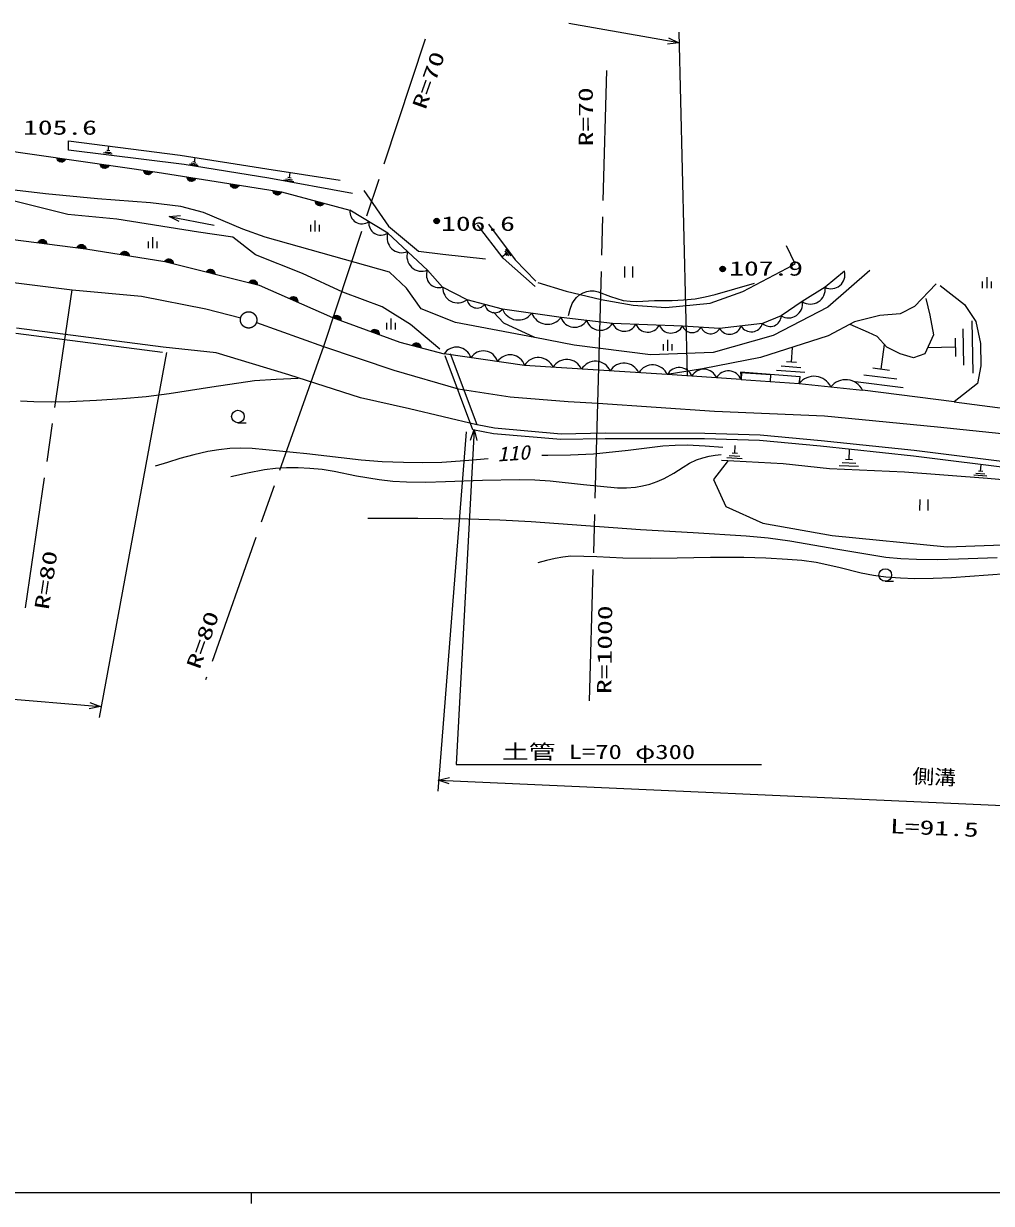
# Model space of a CAD drawing. Units: millimetres, scale not verified. Extents: x 40000 to 680000, y 20000 to 380000.
# Drawn here: x 147227 to 235510, y 204000 to 311646 of the extents above; entities that cross this region are included whole.
import ezdxf
from ezdxf.enums import TextEntityAlignment as Align

# ---------------------------------------------------------------- set-up
doc = ezdxf.new("R2010")
doc.units = ezdxf.units.MM
doc.header["$LTSCALE"] = 1000
doc.linetypes.add('CHAIN', pattern=[18.5, 12, -1.5, 3.5, -1.5])
for name, color, linetype, lineweight in [('M-BGD', 7, 'Continuous', 25), ('M-BMK', 2, 'CHAIN', 13), ('M-STR-HTXT', 7, 'Continuous', 13), ('M-TTL-BAND', 7, 'Continuous', 25)]:
    doc.layers.add(name, color=color, linetype=linetype, lineweight=lineweight)
doc.styles.add('ＭＳ ゴシック', font='')
doc.styles.get('ＭＳ ゴシック').set_extended_font_data('MS Gothic')

# ---------------------------------------------------------------- blocks, each defined once
blk = doc.blocks.new('BUHIN1')
at = {"color": 2, "linetype": 'CHAIN', "lineweight": 13}
blk.add_circle((0, 0), 746, dxfattribs=at)
blk = doc.blocks.new('BUHIN71')
at = {"color": 7, "linetype": 'Continuous', "lineweight": 25}
for p, q in [((-371, 98), (383, 1)), ((370, 54), (-344, 145)), ((-308, 191), (344, 107)), ((315, 161), (-262, 235)), ((-208, 279), (272, 217)), ((185, 279), (-111, 317))]:
    blk.add_line(p, q, dxfattribs=at)
blk.add_lwpolyline([(-397, 51), (-353, 138), (-298, 209), (-209, 287), (-116, 323), (-19, 341), (104, 325), (193, 284), (275, 225), (341, 128), (379, 44), (397, -51)], close=True, dxfattribs=at)
blk = doc.blocks.new('BUHIN9')
at = {"color": 7, "linetype": 'Continuous', "lineweight": 25}
for p, q in [((-357, 141), (381, -44)), ((374, 10), (-325, 184)), ((-284, 226), (355, 66)), ((332, 123), (-233, 264)), ((-174, 301), (295, 184)), ((216, 255), (-73, 327))]:
    blk.add_line(p, q, dxfattribs=at)
blk.add_lwpolyline([(-388, 97), (-335, 179), (-271, 243), (-174, 309), (-77, 335), (21, 341), (142, 311), (226, 259), (299, 191), (354, 87), (381, 0), (388, -97)], close=True, dxfattribs=at)
blk = doc.blocks.new('BUHIN11')
at = {"color": 7, "linetype": 'Continuous', "lineweight": 25}
for p, q in [((-340, 177), (374, -83)), ((372, -30), (-304, 217)), ((-258, 254), (360, 28)), ((343, 88), (-204, 287)), ((-142, 318), (313, 152)), ((242, 231), (-38, 333))]:
    blk.add_line(p, q, dxfattribs=at)
blk.add_lwpolyline([(-376, 137), (-314, 213), (-244, 270), (-141, 326), (-42, 341), (57, 337), (174, 294), (252, 234), (318, 159), (361, 49), (379, -41), (376, -137)], close=True, dxfattribs=at)
blk = doc.blocks.new('BUHIN15')
at = {"color": 7, "linetype": 'Continuous', "lineweight": 25}
for p, q in [((369, -104), (-383, 5)), ((-371, -48), (342, -150)), ((305, -195), (-346, -102)), ((-317, -156), (259, -239)), ((204, -282), (-275, -213)), ((-189, -276), (106, -318))]:
    blk.add_line(p, q, dxfattribs=at)
blk.add_lwpolyline([(396, -57), (351, -143), (295, -214), (205, -290), (111, -325), (14, -341), (-109, -324), (-198, -281), (-278, -221), (-343, -122), (-379, -38), (-396, 57)], close=True, dxfattribs=at)
blk = doc.blocks.new('BUHIN16')
at = {"color": 7, "linetype": 'Continuous', "lineweight": 25}
for p, q in [((368, -109), (-383, 10)), ((-371, -43), (340, -155)), ((303, -200), (-347, -97)), ((-320, -152), (255, -243)), ((200, -285), (-278, -209)), ((-193, -273), (102, -320))]:
    blk.add_line(p, q, dxfattribs=at)
blk.add_lwpolyline([(395, -62), (349, -148), (292, -218), (201, -293), (106, -327), (9, -342), (-114, -322), (-202, -278), (-281, -217), (-345, -118), (-380, -33), (-395, 62)], close=True, dxfattribs=at)
blk = doc.blocks.new('BUHIN138')
at = {"color": 7, "linetype": 'Continuous', "lineweight": 25}
for centre, radius in [((0, 0), 250), ((0, 0), 219), ((0, 0), 188), ((0, 0), 156), ((0, 0), 125), ((0, 0), 93.8), ((0, -1), 62.5), ((0, 0), 31.2)]:
    blk.add_circle(centre, radius, dxfattribs=at)
blk = doc.blocks.new('BUHIN140')
at = {"color": 7, "linetype": 'Continuous', "lineweight": 25}
for p, q in [((-385, 500), (-385, -500)), ((382, -500), (382, 500))]:
    blk.add_line(p, q, dxfattribs=at)
blk = doc.blocks.new('BUHIN142')
at = {"color": 7, "linetype": 'Continuous', "lineweight": 25}
blk.add_line((0, -574), (746, -574), dxfattribs=at)
blk.add_circle((0, 0), 574, dxfattribs=at)
blk = doc.blocks.new('BUHIN143')
at = {"color": 7, "linetype": 'Continuous', "lineweight": 25}
for p, q in [((-400, 102), (-400, -498)), ((0, 500), (0, -500)), ((400, 102), (400, -498))]:
    blk.add_line(p, q, dxfattribs=at)

msp = doc.modelspace()

# ---------------------------------------------------------------- linework, layer by layer
at = {"layer": 'M-BGD'}
for p, q in [((136354, 301410), (159397, 298082)), ((151325, 300106), (151325, 300953)), ((151325, 300953), (161497, 299628)), ((154956, 300049), (155008, 300461)), ((161873, 298780), (151325, 300106)), ((155318, 299741), (154529, 299840)), ((154668, 299958), (155214, 299889)), ((155095, 300031), (154817, 300066)), ((161497, 299628), (169407, 298399)), ((162805, 299007), (162876, 299416)), ((169595, 297551), (161873, 298780)), ((163153, 298683), (162369, 298818)), ((162514, 298929), (163056, 298835)), ((162943, 298983), (162667, 299030)), ((169407, 298399), (176094, 297358)), ((159397, 298082), (170766, 296284)), ((177223, 296133), (169595, 297551)), ((171863, 297219), (170980, 297371)), ((171143, 297496), (171753, 297391)), ((171626, 297557), (171316, 297610)), ((171471, 297583), (171551, 298045)), ((149224, 296119), (142420, 296930)), ((153968, 295669), (149224, 296119)), ((170766, 296284), (176992, 294615)), ((151248, 294238), (146146, 295495)), ((158802, 295307), (153968, 295669)), ((161577, 294947), (158802, 295307)), ((174597, 295206), (173863, 295402)), ((173869, 295349), (174565, 295162)), ((174523, 295122), (173887, 295292)), ((173909, 295235), (174471, 295084)), ((174412, 295048), (173944, 295173)), ((174022, 295101), (174310, 295024)), ((155724, 293788), (151248, 294238)), ((160507, 294053), (164625, 293245)), ((163636, 294409), (161577, 294947)), ((167216, 292885), (163636, 294409)), ((180453, 292536), (176992, 294615)), ((163192, 292619), (155724, 293788)), ((169274, 292167), (167216, 292885)), ((190975, 290248), (188641, 293282)), ((189635, 293331), (192069, 290098)), ((140287, 292723), (152909, 291104)), ((166325, 292169), (163192, 292619)), ((168383, 290556), (166325, 292169)), ((180617, 288970), (169274, 292167)), ((184067, 289148), (180453, 292536)), ((152909, 291104), (160108, 289935)), ((156834, 290568), (156123, 290683)), ((156161, 290728), (156810, 290622)), ((156783, 290677), (156208, 290771)), ((156264, 290812), (156741, 290735)), ((156657, 290799), (156362, 290847)), ((191133, 290715), (191301, 290492)), ((191483, 290460), (191152, 290900)), ((191186, 291078), (191664, 290442)), ((156095, 290637), (156845, 290515)), ((160108, 289935), (168701, 287781)), ((172679, 288853), (168383, 290556)), ((191217, 290603), (190885, 290353)), ((193907, 287661), (190975, 290248)), ((192069, 290098), (193957, 288158)), ((176348, 287149), (172679, 288853)), ((182147, 287497), (180617, 288970)), ((185451, 287608), (184067, 289148)), ((222109, 289046), (220339, 287585)), ((224428, 289118), (220599, 285764)), ((168701, 287781), (175413, 284822)), ((183500, 285612), (182147, 287497)), ((187681, 286452), (185451, 287608)), ((220339, 287585), (218260, 286279)), ((230460, 287892), (228493, 285832)), ((230838, 287761), (233056, 286017)), ((171528, 286589), (172224, 286283)), ((172226, 286337), (171567, 286627)), ((171614, 286661), (172217, 286395)), ((172204, 286456), (171671, 286690)), ((171735, 286717), (172178, 286522)), ((172112, 286605), (171840, 286725)), ((179928, 285804), (176348, 287149)), ((190912, 285604), (187681, 286452)), ((229530, 286574), (229885, 285028)), ((182523, 284191), (179928, 285804)), ((186619, 284374), (183500, 285612)), ((191035, 284312), (190093, 285313)), ((196254, 284831), (190912, 285604)), ((220599, 285764), (215593, 283177)), ((218260, 286279), (216336, 284972)), ((228493, 285832), (227198, 285162)), ((233056, 286017), (234085, 284471)), ((175413, 284822), (181538, 282580)), ((185208, 281951), (182523, 284191)), ((193860, 283015), (186619, 284374)), ((193860, 283015), (191035, 284312)), ((200947, 284289), (196254, 284831)), ((207333, 284054), (200947, 284289)), ((214643, 284280), (210718, 283821)), ((216336, 284972), (214643, 284280)), ((223028, 284446), (220630, 283153)), ((224298, 283447), (222634, 284201)), ((225329, 285020), (223028, 284446)), ((227198, 285162), (225329, 285020)), ((229885, 285028), (230241, 283245)), ((233725, 284531), (233815, 279756)), ((234085, 284471), (234519, 282450)), ((159894, 281625), (146513, 283365)), ((159958, 282121), (146575, 283862)), ((210718, 283821), (207333, 284054)), ((215593, 283177), (210117, 281650)), ((220630, 283153), (214434, 281192)), ((225090, 283090), (224298, 283447)), ((230241, 283245), (229447, 281502)), ((232997, 280485), (232935, 283784)), ((164793, 281612), (159958, 282121)), ((181538, 282580), (185582, 281512)), ((182721, 282319), (183456, 282125)), ((183449, 282179), (182753, 282363)), ((182795, 282403), (183431, 282235)), ((183409, 282293), (182846, 282441)), ((182905, 282477), (183373, 282354)), ((183295, 282426), (183007, 282502)), ((197460, 282306), (193860, 283015)), ((204406, 281418), (197460, 282306)), ((217262, 280753), (217358, 282102)), ((225961, 282138), (225090, 283090)), ((225464, 280103), (225750, 282373)), ((227189, 281504), (225961, 282138)), ((232210, 282114), (229715, 282067)), ((232195, 282954), (232226, 281274)), ((234519, 282450), (234558, 280429)), ((171431, 279587), (164793, 281612)), ((192915, 280453), (185582, 281512)), ((188218, 274589), (185689, 281336)), ((188588, 275026), (186157, 281511)), ((210117, 281650), (204406, 281418)), ((214434, 281192), (209160, 280141)), ((228417, 281146), (227189, 281504)), ((229447, 281502), (228417, 281146)), ((205948, 279615), (192915, 280453)), ((209160, 280141), (205948, 279615)), ((218493, 279819), (215912, 280002)), ((216345, 280408), (218128, 280281)), ((217716, 280721), (216808, 280786)), ((226228, 280007), (224700, 280199)), ((234558, 280429), (234240, 278805)), ((177969, 277490), (171431, 279587)), ((212678, 279166), (205948, 279615)), ((218070, 279429), (212608, 279840)), ((212608, 279840), (212678, 279166)), ((212610, 279817), (215375, 279632)), ((212721, 279809), (212678, 279166)), ((212678, 279166), (217982, 278812)), ((212678, 279166), (217982, 278812)), ((214047, 279732), (214047, 279720)), ((215373, 279632), (215330, 278989)), ((218023, 279432), (217982, 278812)), ((217982, 278812), (218070, 279429)), ((217982, 278812), (223754, 278193)), ((227457, 278411), (223114, 278958)), ((223882, 279604), (226884, 279226)), ((234240, 278805), (232099, 277142)), ((232099, 277142), (223754, 278193)), ((182425, 276501), (177969, 277490)), ((232099, 277142), (240400, 276027)), ((188584, 275035), (182425, 276501)), ((190106, 274222), (188218, 274589)), ((190176, 274718), (188588, 275026)), ((196262, 274194), (190176, 274718)), ((196244, 273694), (190106, 274222)), ((200274, 273766), (196244, 273694)), ((200269, 274266), (196262, 274194)), ((209355, 274260), (200269, 274266)), ((209347, 273760), (200274, 273766)), ((214371, 273609), (209347, 273760)), ((214402, 274108), (209355, 274260)), ((219918, 273087), (214371, 273609)), ((219968, 273585), (214402, 274108)), ((228460, 272689), (219968, 273585)), ((212339, 272421), (211849, 272447)), ((212094, 272434), (212133, 273161)), ((228402, 272192), (219918, 273087)), ((222528, 271847), (222570, 272782)), ((238627, 271420), (228460, 272689)), ((210881, 271810), (216522, 271509)), ((212765, 271942), (211374, 272016)), ((211603, 272239), (212565, 272188)), ((216522, 271509), (220752, 271061)), ((223397, 271223), (221608, 271302)), ((221900, 271591), (223136, 271536)), ((222843, 271833), (222214, 271860)), ((238576, 270923), (228402, 272192)), ((234527, 270794), (234577, 271416)), ((220752, 271061), (227576, 270760)), ((227576, 270760), (235146, 270161)), ((235092, 270358), (233901, 270452)), ((234103, 270638), (234925, 270573)), ((234737, 270777), (234318, 270810)), ((235146, 270161), (240415, 269712))]:
    msp.add_line(p, q, dxfattribs=at)
for points in [[(178278, 296423), (180502, 293168), (183241, 290883), (185467, 290596), (189348, 290194)], [(161433, 293578), (160507, 294053), (161543, 294140)], [(194141, 288022), (196710, 287221), (199906, 286477), (202817, 285961), (205802, 285731), (209855, 286128), (212824, 287211), (216878, 289320), (217620, 289719), (216822, 291375)], [(196930, 285026), (197072, 285578), (197269, 286100), (197439, 286389), (197668, 286657), (197946, 286887), (198268, 287073), (198592, 287195), (198923, 287255), (199281, 287251), (199646, 287184), (200775, 286759), (201930, 286389), (202547, 286310), (203174, 286290), (204774, 286369), (206381, 286387), (207438, 286433), (208496, 286540), (209396, 286701), (210297, 286923), (212096, 287446), (213906, 287950)], [(146947, 277240), (148175, 277166), (149810, 277142), (151459, 277178), (153866, 277273), (156263, 277428), (158393, 277625), (160515, 277881), (164389, 278512), (168277, 279085), (170272, 279216), (172284, 279289)], [(189601, 271944), (187485, 271748), (185364, 271612), (183624, 271571), (181884, 271591), (179945, 271676), (178011, 271822), (173061, 272385), (168075, 272892), (167058, 272911), (166047, 272871), (165041, 272762), (164032, 272592), (162745, 272303), (161465, 271953), (160344, 271612), (159214, 271253)], [(166142, 270328), (167663, 270672), (169193, 270957), (170193, 271081), (171210, 271146), (172271, 271152), (173332, 271097), (174449, 270977), (175566, 270797), (177605, 270389), (179658, 270039), (180897, 269909), (182142, 269839), (183913, 269819), (185699, 269858), (189088, 269988), (192468, 270057), (193864, 270021), (195267, 269923), (198299, 269581), (201396, 269293), (202215, 269293), (203035, 269354), (203692, 269461), (204345, 269628), (205009, 269861), (205656, 270151), (206529, 270632), (207382, 271171), (207973, 271527), (208594, 271831), (209173, 272029), (209775, 272171), (210312, 272265), (210854, 272345)], [(211008, 272959), (209391, 273093), (207767, 273167), (206652, 273152), (205538, 273076), (202379, 272685), (199214, 272354), (197128, 272269), (195038, 272244), (194778, 272242), (194508, 272241)], [(211498, 271770), (210172, 270038), (211291, 267591), (214654, 266060), (220973, 264934), (231472, 263908), (239932, 264208), (248190, 265936), (251249, 266953), (251046, 268584)], [(178622, 266534), (183203, 266530), (187791, 266465), (190667, 266367), (193539, 266208), (198511, 265839), (203498, 265482), (208315, 265228), (213134, 264915), (215133, 264719), (217134, 264463), (221497, 263689), (225872, 262975), (227260, 262847), (228664, 262779), (230582, 262761), (232505, 262803), (236042, 262945)], [(236881, 261453), (231864, 261073), (230193, 261003), (228515, 260993), (227206, 261041), (225894, 261150), (224759, 261301), (223634, 261512), (221588, 262017), (219528, 262463), (218230, 262644), (216924, 262764), (214925, 262876), (212917, 262928), (209889, 262936), (206853, 262884), (204368, 262849), (201877, 262873), (199506, 262986), (197144, 263039), (196423, 262975), (195709, 262852), (194923, 262658), (194141, 262432)]]:
    msp.add_lwpolyline(points, dxfattribs=at)
for points in [[(174629, 295249), (174574, 295168), (174510, 295105), (174412, 295040), (174314, 295016), (174216, 295012), (174096, 295044), (174013, 295097), (173940, 295166), (173888, 295271), (173862, 295359), (173856, 295456)], [(156068, 290591), (156114, 290677), (156172, 290746), (156263, 290821), (156357, 290854), (156455, 290868), (156577, 290849), (156665, 290804), (156745, 290742), (156807, 290643), (156842, 290558), (156857, 290463)], [(171490, 286552), (171556, 286623), (171630, 286676), (171737, 286725), (171837, 286733), (171935, 286723), (172048, 286673), (172122, 286607), (172183, 286528), (172219, 286416), (172232, 286325), (172222, 286229)], [(182689, 282276), (182743, 282357), (182808, 282421), (182905, 282486), (183003, 282510), (183101, 282515), (183221, 282483), (183304, 282430), (183377, 282361), (183430, 282256), (183457, 282168), (183462, 282072)]]:
    msp.add_lwpolyline(points, close=True, dxfattribs=at)
for centre, radius, start, end in [((178097, 294495), 1112, 173.76032, 304.23729), ((179827, 293455), 1112, 173.76032, 304.23729), ((181747, 292105), 1364, 161.61225, 292.08924), ((183554, 290412), 1364, 161.61225, 292.08924), ((185114, 288697), 1140, 156.71128, 287.18825), ((220887, 288724), 1264, 244.28374, 14.76072), ((186836, 287551), 1386, 177.62668, 307.59868), ((218998, 287411), 1352, 236.9198, 7.39678), ((188587, 286613), 920, 190.04767, 320.52465), ((190203, 286189), 920, 190.04767, 320.52465), ((192353, 286141), 1538, 200.43429, 323.09728), ((216997, 286069), 1281, 238.93978, 9.41675), ((195024, 285754), 1538, 200.43429, 323.09728), ((197489, 285237), 1301, 198.17779, 328.65475), ((199836, 284966), 1301, 198.17779, 328.65475), ((202029, 284741), 1173, 202.65404, 333.13102), ((204158, 284663), 1173, 202.65404, 333.13102), ((213609, 284618), 1088, 211.4339, 341.91089), ((215330, 285017), 1007, 226.9731, 357.45007), ((206287, 284584), 1173, 202.65404, 333.13102), ((208206, 284386), 934, 200.82358, 331.30055), ((209899, 284270), 934, 200.82358, 331.30055), ((211646, 284389), 1088, 211.4339, 341.91089), ((186723, 280772), 1360, 16.54593, 147.02292), ((189167, 280419), 1360, 16.54593, 147.02292), ((191612, 280066), 1360, 16.54593, 147.02292), ((194176, 279705), 1466, 23.34208, 149.30317), ((196782, 279537), 1466, 23.34208, 149.30317), ((199389, 279370), 1466, 23.34208, 149.30317), ((201996, 279202), 1466, 23.34208, 149.30317), ((204602, 279035), 1466, 23.34208, 149.30317), ((207035, 279023), 1238, 20.94526, 151.42225), ((209278, 278874), 1238, 20.94526, 151.42225), ((211522, 278724), 1238, 20.94526, 151.42225), ((219327, 277746), 1717, 26.15855, 141.60819), ((222213, 277436), 1717, 26.15855, 141.60819)]:
    msp.add_arc(centre, radius, start, end, dxfattribs=at)
at = {"layer": 'M-BMK'}
for p, q in [((183861, 310224), (174579, 282190)), ((199620, 277017), (200423, 307357)), ((121834, 290985), (151665, 287362)), ((147401, 258330), (151665, 287362)), ((151665, 287362), (157967, 286784)), ((157967, 286784), (163839, 285635)), ((163839, 285635), (167029, 284801)), ((168461, 284361), (174579, 282190)), ((174579, 282190), (163830, 251784)), ((174579, 282190), (181002, 280037)), ((181002, 280037), (186873, 278315)), ((186873, 278315), (191599, 277596)), ((191599, 277596), (196899, 277162)), ((196899, 277162), (199620, 277017)), ((198863, 249857), (199620, 277017)), ((199620, 277017), (210254, 276294)), ((210254, 276294), (220280, 275858)), ((220280, 275858), (230592, 274849)), ((230592, 274849), (241620, 273696))]:
    msp.add_line(p, q, dxfattribs=at)
at = {"layer": 'M-STR-HTXT'}
for p, q in [((206983, 309889), (196974, 311646)), ((207786, 279553), (207035, 310867)), ((154151, 248343), (160282, 281647)), ((188330, 274619), (186671, 244051)), ((187584, 274398), (185008, 241617)), ((106790, 253325), (154235, 249340)), ((186671, 244051), (214546, 244033)), ((185053, 242616), (277305, 238455))]:
    msp.add_line(p, q, dxfattribs=at)
for points in [[(206048, 310345), (206983, 309889), (205949, 309781)], [(187989, 273636), (188330, 274619), (188561, 273605)], [(153262, 249710), (154235, 249340), (153214, 249139)], [(186039, 242283), (185053, 242616), (186065, 242855)]]:
    msp.add_lwpolyline(points, dxfattribs=at)
at = {"layer": 'M-TTL-BAND'}
for p, q in [((40000, 205000), (579000, 205000)), ((168000, 205000), (168000, 204000))]:
    msp.add_line(p, q, dxfattribs=at)

# ---------------------------------------------------------------- block references
at = {"layer": 'M-BGD', "rotation": 359.96256}
for name, p in [('BUHIN15', (150664, 299343)), ('BUHIN15', (154623, 298772)), ('BUHIN15', (158582, 298200)), ('BUHIN16', (162534, 297586)), ('BUHIN16', (166485, 296961)), ('BUHIN16', (170371, 296347)), ('BUHIN138', (184912, 293639)), ('BUHIN143', (173795, 293179)), ('BUHIN71', (148939, 291613)), ('BUHIN143', (158984, 291661)), ('BUHIN71', (152512, 291155)), ('BUHIN9', (160496, 289838)), ('BUHIN9', (164285, 288888)), ('BUHIN140', (202421, 288973)), ('BUHIN138', (210994, 289256)), ('BUHIN143', (235080, 287999)), ('BUHIN9', (168165, 287915)), ('BUHIN11', (175789, 284685)), ('BUHIN143', (180724, 284242)), ('BUHIN11', (179275, 283409)), ('BUHIN143', (205955, 282303)), ('BUHIN142', (166778, 275797)), ('BUHIN140', (229351, 267727)), ('BUHIN142', (225828, 261333))]:
    msp.add_blockref(name, p, dxfattribs=at)
at = {"layer": 'M-BMK', "rotation": 359.96256}
msp.add_blockref('BUHIN1', (167755, 284612), dxfattribs=at)

# ---------------------------------------------------------------- texts
at = {"layer": 'M-BGD', "style": 'ＭＳ ゴシック', "width": 1.5}
for s, p in [('105.6', (147178, 301114)), ('106.6', (185311, 292339)), ('107.9', (211594, 288255))]:
    msp.add_text(s, height=1320, rotation=359.963, dxfattribs=at).set_placement(p, align=Align.BOTTOM_LEFT)
at = {"layer": 'M-BGD', "style": 'ＭＳ ゴシック', "oblique": 15, "width": 1.1}
msp.add_text('110', height=1320, rotation=3.863, dxfattribs=at).set_placement((190498, 271296), align=Align.BOTTOM_LEFT)
at = {"layer": 'M-BMK', "style": 'ＭＳ ゴシック', "width": 1.5}
for s, rotation, p in [('R=70', 70.363, (184260, 303591)), ('R=70', 90.363, (199580, 300454)), ('R=80', 81.163, (149899, 258052)), ('R=1000', 89.363, (201238, 250468)), ('R=80', 70.363, (163654, 252522))]:
    msp.add_text(s, height=1320, rotation=rotation, dxfattribs=at).set_placement(p, align=Align.BOTTOM_LEFT)
at = {"layer": 'M-STR-HTXT', "style": 'ＭＳ ゴシック'}
for s, rotation, width, p in [('土管 L=70 φ300', 359.963, 1.35, (190876, 244153)), ('側溝', 357.463, 1.1, (228268, 241954)), ('L=91.5', 357.463, 1.5, (226228, 237389))]:
    msp.add_text(s, height=1320, rotation=rotation, dxfattribs=dict(at, width=width)).set_placement(p, align=Align.BOTTOM_LEFT)

doc.saveas('drawing.dxf')
